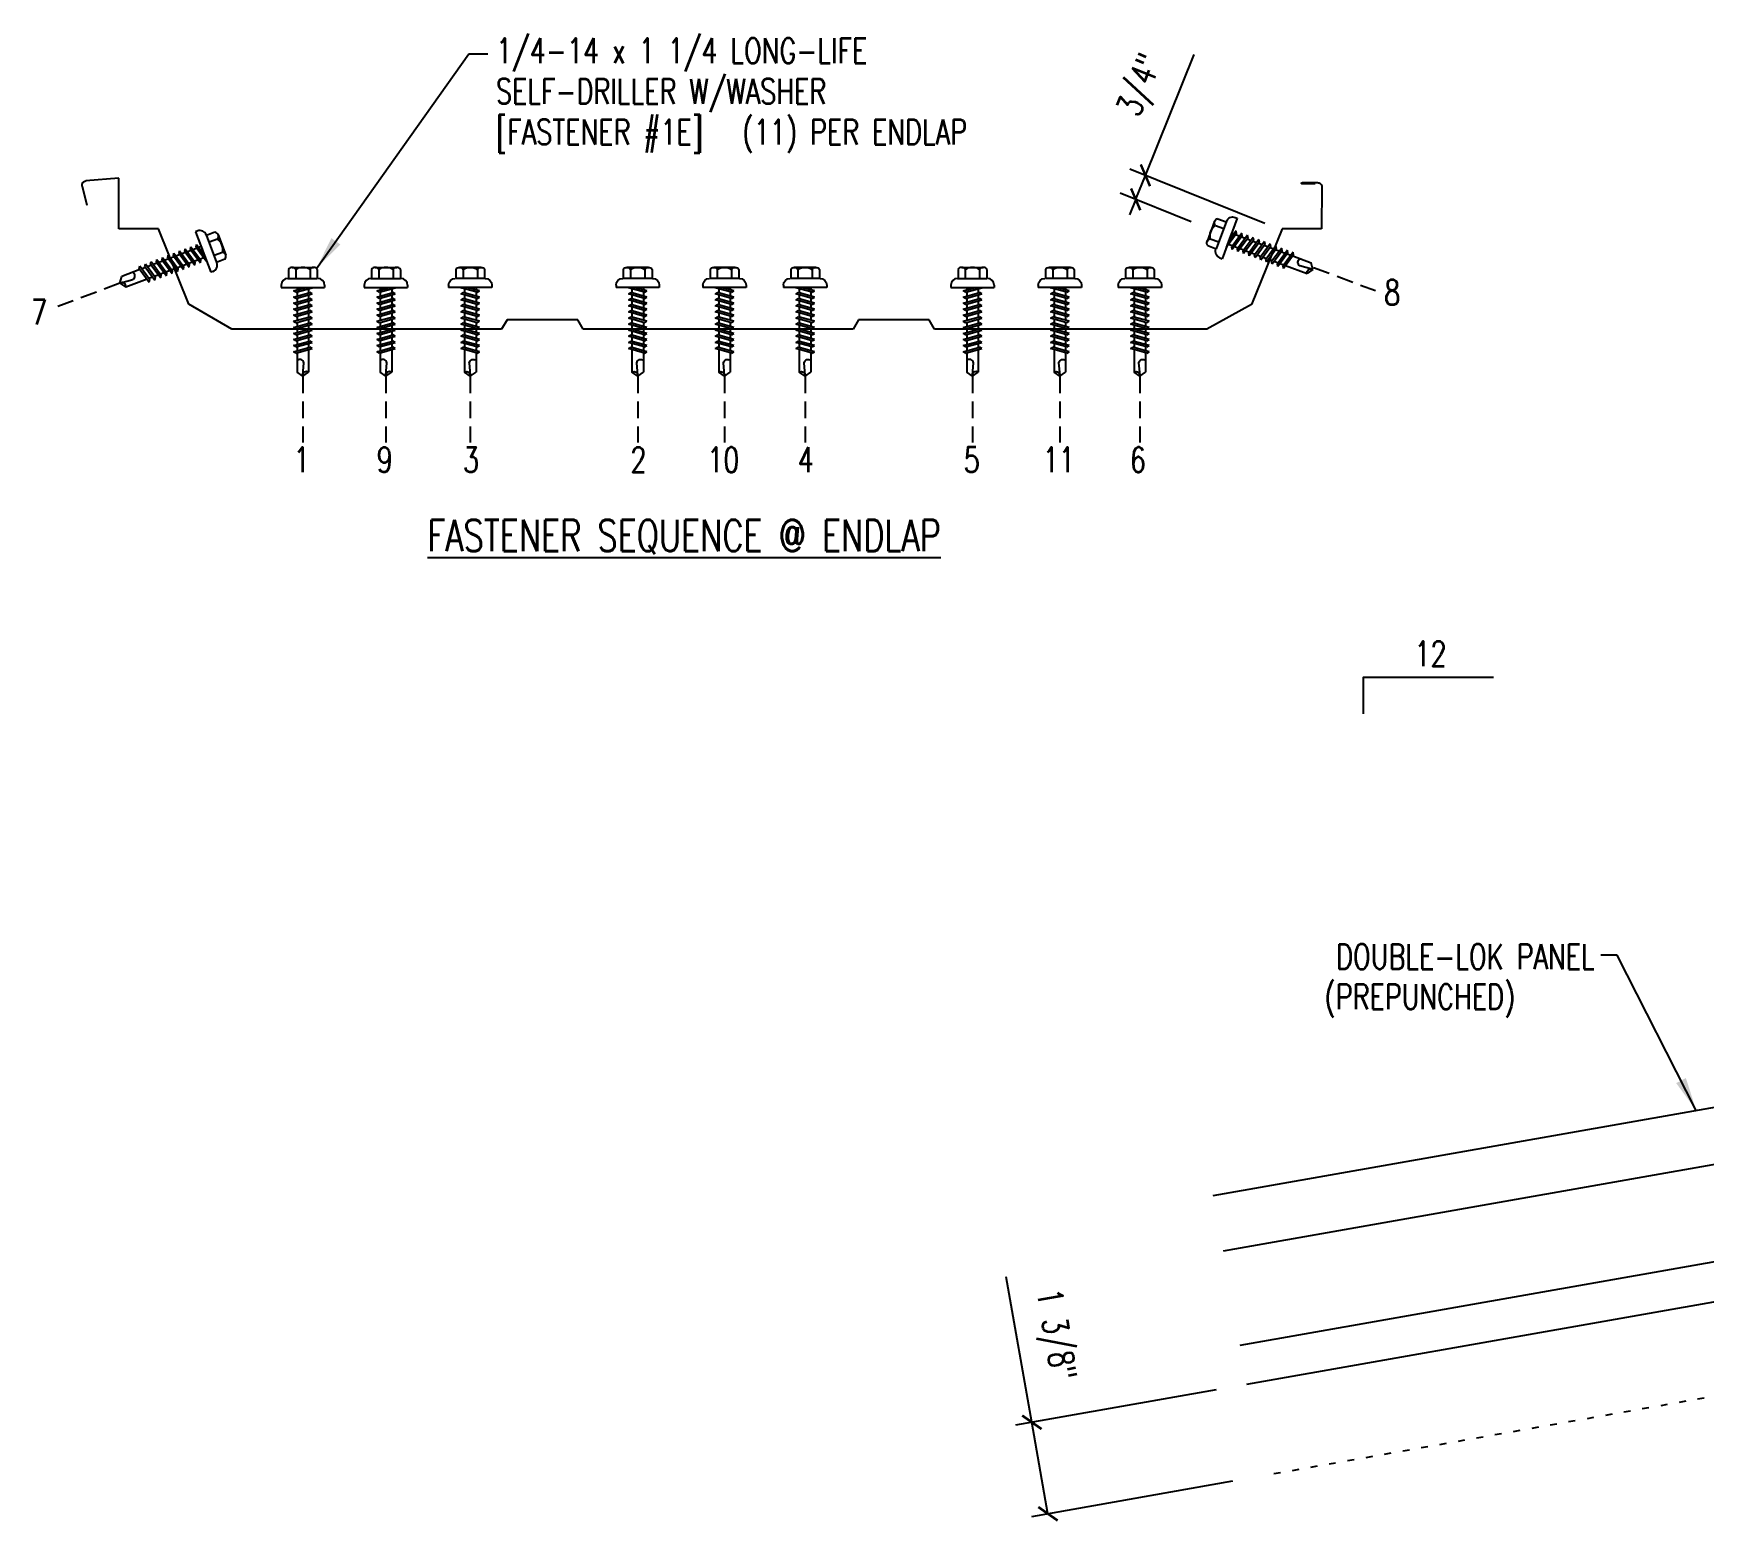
# Model space of a CAD drawing. Header units: inches. Extents: x 1.5 to 47.9, y 4.3 to 43.9.
# Drawn here: x 1.53 to 26.52, y 21.65 to 43.92 of the extents above; entities that cross this region are included whole.
import ezdxf
from ezdxf.enums import TextEntityAlignment as Align

# ---------------------------------------------------------------- set-up
doc = ezdxf.new("R2010")
doc.units = ezdxf.units.IN
doc.header["$MEASUREMENT"] = 0
doc.linetypes.add('ACAD_ISO07W100', pattern=[3, 0, -3])
doc.linetypes.add('HIDDEN', pattern=[0.375, 0.25, -0.125])
for name, color, linetype in [('DIM', 7, 'Continuous'), ('FASTENER', 9, 'Continuous'), ('LABEL', 6, 'Continuous'), ('MARK', 1, 'Continuous'), ('PANEL', 11, 'Continuous'), ('PANEL-S', 11, 'Continuous'), ('TEXT', 2, 'Continuous')]:
    doc.layers.add(name, color=color, linetype=linetype)
doc.styles.add('ARCHITEXT', font='ROMANS.shx', dxfattribs={"width": 0.8, "height": 0.375})
doc.styles.add('TEXT1', font='ROMANS.shx', dxfattribs={"width": 0.75, "height": 0.375})
doc.dimstyles.new('DETAIL', dxfattribs={"dimscale": 4, "dimtxt": 0.09375, "dimasz": 0.0625, "dimexe": 0.0625, "dimexo": 0.125, "dimgap": 0.0625, "dimtad": 1, "dimdec": 4, "dimzin": 3, "dimdsep": 46, "dimlunit": 4, "dimtxsty": 'TEXT1', "dimblk": 'ARCHTICK', "dimcen": 0.0625, "dimclrd": 7, "dimclre": 7, "dimclrt": 2, "dimadec": 0, "dimazin": 0, "dimtfac": 0.59375, "dimtdec": 4, "dimtmove": 0, "dimatfit": 3, "dimfxl": 0, "dimfrac": 2, "dimtolj": 1, "dimtzin": 3, "dimarcsym": 0})
doc.dimstyles.new('DETAIL$7', dxfattribs={"dimscale": 4, "dimtxt": 0.09375, "dimasz": 0.125, "dimexe": 0.0625, "dimexo": 0.125, "dimgap": 0.0625, "dimtad": 1, "dimdec": 4, "dimzin": 3, "dimdsep": 46, "dimlunit": 4, "dimtxsty": 'TEXT1', "dimblk": 'ARCHTICK', "dimcen": 0.0625, "dimclrd": 7, "dimclre": 7, "dimclrt": 2, "dimadec": 0, "dimazin": 0, "dimtfac": 0.59375, "dimtdec": 4, "dimtmove": 0, "dimatfit": 3, "dimfxl": 0, "dimfrac": 2, "dimtolj": 1, "dimtzin": 3, "dimarcsym": 0})

# ---------------------------------------------------------------- blocks, each defined once
blk = doc.blocks.new('A$C236D3EBF')
at = {"layer": 'PANEL'}
for p, q in [((-6.939, 2.74), (-7.248, 2.74)), ((-7.2, 2.716), (-6.939, 2.716)), ((16.671, 1.817), (16.669, 2.831)), ((16.669, 2.831), (17.327, 2.774)), ((17.398, 2.672), (17.304, 2.289)), ((-7.331, 2.656), (-7.327, 1.817)), ((-7.327, 1.817), (-6.538, 1.817)), ((-6.538, 1.817), (-5.929, 0.312)), ((15.273, 0.313), (15.88, 1.817)), ((15.88, 1.817), (16.671, 1.817)), ((-5.929, 0.312), (-5.035, -0.183)), ((0.395, -0.183), (0.503, 0.004)), ((0.503, 0.004), (1.911, 0.004)), ((1.911, 0.004), (2.02, -0.183)), ((7.406, -0.183), (7.514, 0.004)), ((7.514, 0.004), (8.922, 0.004)), ((8.922, 0.004), (9.031, -0.183)), ((14.413, -0.183), (15.273, 0.313)), ((-5.035, -0.183), (0.395, -0.183)), ((2.02, -0.183), (7.406, -0.183)), ((9.031, -0.183), (14.413, -0.183))]:
    blk.add_line(p, q, dxfattribs=at)
for centre, radius, start, end in [((-7.248, 2.657), 0.0833, 90.0159, 180.2544), ((-6.939, 2.728), 0.012, 269.6882, 90.3435), ((17.32, 2.693), 0.0815, 345.092, 85.0011)]:
    blk.add_arc(centre, radius, start, end, dxfattribs=at)
blk = doc.blocks.new('FZ7')
at = {"layer": 'FASTENER'}
for p, q in [((-0.215, 0.305), (-0.215, 0.171)), ((-0.161, 0.337), (0.161, 0.337)), ((-0.107, 0.305), (-0.107, 0.171)), ((0.107, 0.305), (0.107, 0.171)), ((0.215, 0.305), (0.215, 0.171)), ((-0.324, 0.071), (-0.324, 0.037)), ((-0.324, 0.037), (0.324, 0.037)), ((-0.224, 0.171), (0.215, 0.171)), ((-0.139, -0.016), (0.046, 0.037)), ((-0.104, -0.036), (0.139, 0.033)), ((-0.086, 0.037), (-0.086, -0.001)), ((-0.086, 0.037), (0.086, 0.037)), ((0.086, 0.037), (0.133, 0.037)), ((0.086, 0.018), (0.086, -0.042)), ((0.139, 0.033), (0.133, 0.037)), ((0.324, 0.071), (0.324, 0.037)), ((-0.104, -0.036), (-0.139, -0.016)), ((-0.139, -0.107), (0.104, -0.038)), ((-0.104, -0.127), (-0.139, -0.107)), ((-0.139, -0.198), (0.104, -0.128)), ((-0.104, -0.218), (-0.139, -0.198)), ((-0.139, -0.289), (0.104, -0.219)), ((-0.104, -0.127), (0.139, -0.058)), ((-0.104, -0.218), (0.139, -0.149)), ((-0.104, -0.309), (0.139, -0.239)), ((-0.086, -0.031), (-0.086, -0.092)), ((-0.086, -0.122), (-0.086, -0.183)), ((-0.086, -0.213), (-0.086, -0.274)), ((0.086, -0.073), (0.086, -0.133)), ((0.086, -0.164), (0.086, -0.224)), ((0.139, -0.058), (0.104, -0.038)), ((0.139, -0.149), (0.104, -0.128)), ((0.139, -0.239), (0.104, -0.219)), ((-0.104, -0.309), (-0.139, -0.289)), ((-0.139, -0.38), (0.104, -0.31)), ((-0.104, -0.4), (-0.139, -0.38)), ((-0.139, -0.47), (0.104, -0.401)), ((-0.104, -0.491), (-0.139, -0.47)), ((-0.139, -0.561), (0.104, -0.492)), ((-0.104, -0.4), (0.139, -0.33)), ((-0.104, -0.491), (0.139, -0.421)), ((-0.086, -0.304), (-0.086, -0.364)), ((-0.086, -0.395), (-0.086, -0.455)), ((-0.086, -0.486), (-0.086, -0.546)), ((0.086, -0.255), (0.086, -0.315)), ((0.086, -0.345), (0.086, -0.406)), ((0.086, -0.436), (0.086, -0.497)), ((0.139, -0.33), (0.104, -0.31)), ((0.139, -0.421), (0.104, -0.401)), ((0.139, -0.512), (0.104, -0.492)), ((-0.104, -0.581), (-0.139, -0.561)), ((-0.139, -0.652), (0.104, -0.583)), ((-0.104, -0.672), (-0.139, -0.652)), ((-0.139, -0.743), (0.104, -0.674)), ((-0.104, -0.763), (-0.139, -0.743)), ((-0.104, -0.581), (0.139, -0.512)), ((-0.104, -0.672), (0.139, -0.603)), ((-0.104, -0.763), (0.139, -0.694)), ((-0.086, -0.577), (-0.086, -0.637)), ((-0.086, -0.667), (-0.086, -0.728)), ((0.086, -0.527), (0.086, -0.588)), ((0.086, -0.618), (0.086, -0.679)), ((0.086, -0.709), (0.086, -0.77)), ((0.139, -0.603), (0.104, -0.583)), ((0.139, -0.694), (0.104, -0.674)), ((-0.139, -0.834), (0.104, -0.765)), ((-0.104, -0.854), (-0.139, -0.834)), ((-0.139, -0.925), (0.104, -0.856)), ((-0.104, -0.945), (-0.139, -0.925)), ((-0.104, -0.854), (0.139, -0.785)), ((-0.104, -0.945), (0.139, -0.876)), ((-0.086, -0.758), (-0.086, -0.819)), ((-0.086, -0.849), (-0.086, -0.91)), ((-0.086, -0.94), (-0.086, -1.232)), ((0.086, -0.8), (0.086, -0.861)), ((0.086, -0.891), (0.086, -1.232)), ((0.139, -0.785), (0.104, -0.765)), ((0.139, -0.876), (0.104, -0.856)), ((0, -1.293), (-0.086, -1.232)), ((-0.002, -1.277), (0.014, -1.091)), ((0, -1.293), (0.086, -1.232))]:
    blk.add_line(p, q, dxfattribs=at)
for centre, radius, start, end in [((-0.161, 0.274), 0.0628, 29.8754, 150.1246), ((0, 0.141), 0.196, 56.9974, 123.0026), ((0.161, 0.274), 0.0628, 29.8754, 150.1246), ((-0.224, 0.071), 0.1, 90, 180), ((0.224, 0.071), 0.1, 0, 90), ((-0.046, -1.102), 0.0615, 11.1445, 130.906), ((0.054, -1.278), 0.0563, 55.4585, 194.8454)]:
    blk.add_arc(centre, radius, start, end, dxfattribs=at)
blk = doc.blocks.new('_ArchTick')
at = {"color": 0, "linetype": 'ByBlock', "const_width": 0.15}
blk.add_lwpolyline([(-0.5, -0.5), (0.5, 0.5)], dxfattribs=at)
blk = doc.blocks.new('*D22')
at = {"layer": 'DEFPOINTS', "color": 0}
for p in [(19.722, 23.712), (16.47, 23.139), (19.964, 22.343)]:
    blk.add_point(p, dxfattribs=at)
at = {"layer": 'DIM', "color": 7, "lineweight": -2}
for p, q in [((16.47, 23.139), (16.086, 25.315)), ((19.23, 23.625), (16.224, 23.095)), ((16.711, 21.77), (16.47, 23.139)), ((19.471, 22.256), (16.465, 21.726))]:
    blk.add_line(p, q, dxfattribs=at)
at = {"layer": 'DIM', "color": 7, "lineweight": -2, "xscale": 0.25, "yscale": 0.25, "zscale": 0.25}
for p, rotation in [((16.47, 23.139), 100.0000000000009), ((16.711, 21.77), 280.0000000000009)]:
    blk.add_blockref('_ArchTick', p, dxfattribs=dict(at, rotation=rotation))
at = {"layer": 'DIM', "color": 2, "insert": (16.784, 24.443), "char_height": 0.375, "attachment_point": 5, "rotation": 280, "style": 'TEXT1'}
blk.add_mtext('\\A1;1 3/8"', dxfattribs=at)
blk = doc.blocks.new('slopl1')
at = {"layer": 'MARK', "color": 6}
blk.add_lwpolyline([(0, 0), (0, 0.1368), (0.4871, 0.1368)], dxfattribs=at)
at = {"layer": 'MARK', "color": 2, "style": 'TEXT1', "width": 0.75}
blk.add_text('12', height=0.09375, dxfattribs=at).set_placement((0.1909, 0.1779))
blk.add_attdef('SLOPL1', text='', height=0.0938, dxfattribs=at).set_placement((-0.0549, 0.0243), align=Align.RIGHT)

msp = doc.modelspace()

# ---------------------------------------------------------------- linework, layer by layer
at = {"color": 7}
for p, q in [((18.1687, 41.79503), (18.90042, 43.60351)), ((19.95555, 41.07262), (17.93695, 41.8888)), ((18.02345, 41.43603), (18.1687, 41.79503)), ((18.85159, 41.10096), (17.7917, 41.5298)), ((18.02345, 41.43603), (17.92968, 41.20428))]:
    msp.add_line(p, q, dxfattribs=at)
at = {"layer": 'DIM', "color": 251, "linetype": 'HIDDEN'}
for p, q in [((20.6853, 40.41755), (21.61327, 40.06956)), ((2.8243, 40.18054), (1.89632, 39.83255)), ((5.56173, 38.78822), (5.56173, 37.79714)), ((6.80507, 38.78822), (6.80507, 37.79714)), ((8.06662, 38.78822), (8.06662, 37.79714)), ((10.57151, 38.78822), (10.57151, 37.79714)), ((11.87012, 38.78822), (11.87012, 37.79714)), ((13.07641, 38.78822), (13.07641, 37.79714)), ((15.5813, 38.78822), (15.5813, 37.79714)), ((16.88942, 38.78822), (16.88942, 37.79714)), ((18.08619, 38.78822), (18.08619, 37.79714))]:
    msp.add_line(p, q, dxfattribs=at)
at = {"layer": 'PANEL'}
for p, q in [((19.18361, 26.53157), (35.98643, 29.49436)), ((36.13334, 28.66121), (19.33051, 25.69842)), ((36.38235, 27.249), (19.57953, 24.28621))]:
    msp.add_line(p, q, dxfattribs=at)
msp.add_lwpolyline([(36.4848, 26.66796), (19.68198, 23.70517)], dxfattribs=at)
at = {"layer": 'TEXT', "linetype": 'ACAD_ISO07W100', "ltscale": 0.06}
msp.add_line((30.11481, 24.13322), (19.96372, 22.34331), dxfattribs=at)

# ---------------------------------------------------------------- block references
at = {"color": 7, "xscale": 0.25, "yscale": 0.25, "zscale": 0.25}
for p, rotation in [((18.1687, 41.79503), 247.9715482466654), ((18.02345, 41.43603), 67.97154824666539)]:
    msp.add_blockref('_ArchTick', p, dxfattribs=dict(at, rotation=rotation))
at = {"layer": 'FASTENER', "xscale": -1, "rotation": 69.4439547804174}
msp.add_blockref('FZ7', (19.46351, 40.83788), dxfattribs=at)
at = {"layer": 'FASTENER', "rotation": 290.556045219583}
msp.add_blockref('FZ7', (4.03487, 40.6345), dxfattribs=at)
at = {"layer": 'FASTENER'}
for p in [(5.56173, 40.08111), (6.80507, 40.08111), (15.5813, 40.08111)]:
    msp.add_blockref('FZ7', p, dxfattribs=at)
at = {"layer": 'FASTENER', "xscale": -1}
for p in [(8.06662, 40.08111), (10.57151, 40.08111), (11.87012, 40.08111), (13.07641, 40.08111), (16.88942, 40.08111), (18.08619, 40.08111)]:
    msp.add_blockref('FZ7', p, dxfattribs=at)
at = {"layer": 'MARK', "xscale": 4, "yscale": 4, "zscale": 4}
msp.add_blockref('slopl1', (21.43012, 33.73764), dxfattribs=at)
at = {"layer": 'PANEL-S', "xscale": -0.75, "yscale": 0.75, "zscale": 0.75}
msp.add_blockref('A$C236D3EBF', (15.30932, 39.63097), dxfattribs=at)

# ---------------------------------------------------------------- texts
at = {"color": 2, "insert": (18.13172, 43.13195), "char_height": 0.375, "attachment_point": 5, "rotation": 67.971548, "style": 'TEXT1'}
msp.add_mtext('\\A1;3/4"', dxfattribs=at)
at = {"layer": 'LABEL', "style": 'ARCHITEXT', "width": 0.75}
msp.add_text('%%UFASTENER SEQUENCE @ ENDLAP', height=0.46875, dxfattribs=at).set_placement((7.42421, 36.1721))
at = {"layer": 'TEXT', "style": 'TEXT1', "width": 0.75}
for s, p in [('1/4-14 x 1 1/4 LONG-LIFE', (8.45064, 43.47202)), ('SELF-DRILLER W/WASHER', (8.45064, 42.86487)), ('[FASTENER #1E]', (8.45064, 42.25773)), ('(11) PER ENDLAP', (12.13697, 42.25773))]:
    msp.add_text(s, height=0.375, dxfattribs=at).set_placement(p)
at = {"layer": 'TEXT', "color": 2, "style": 'ARCHITEXT', "width": 0.75}
for s, p in [('8', (21.74073, 39.85686)), ('7', (1.49334, 39.56366)), ('1', (5.42183, 37.35157)), ('9', (6.66517, 37.35157)), ('3', (7.95651, 37.35157)), ('2', (10.4614, 37.35157)), ('10', (11.61093, 37.35157)), ('4', (12.9663, 37.35157)), ('5', (15.44908, 37.35157)), ('11', (16.63023, 37.35157)), ('6', (17.93659, 37.35157))]:
    msp.add_text(s, height=0.375, dxfattribs=at).set_placement(p)
at = {"layer": 'TEXT', "style": 'TEXT1', "width": 0.75}
for s, p in [('DOUBLE-LOK PANEL', (24.89148, 29.91888)), ('(PREPUNCHED)', (23.70348, 29.31814))]:
    msp.add_text(s, height=0.375, dxfattribs=at).set_placement(p, align=Align.RIGHT)

# ---------------------------------------------------------------- dimensions: what is measured, and where the dimension line sits
at = {"layer": 'DIM'}
dim = msp.add_aligned_dim(p1=(19.96372, 22.34331), p2=(19.72233, 23.71229), distance=3.3027, dimstyle='DETAIL', dxfattribs=at)
dim.commit()
dim.dimension.update_dxf_attribs({"geometry": '*D22', "text_midpoint": (16.78381, 24.44303)})

# ---------------------------------------------------------------- leaders
for points in [[(5.76567, 40.40067), (8.04311, 43.61135), (8.3313, 43.61135)], [(26.41026, 27.80582), (25.23045, 30.12512), (24.98593, 30.12512)]]:
    msp.add_leader(points, dimstyle='DETAIL$7', dxfattribs=at)

doc.saveas('drawing.dxf')
